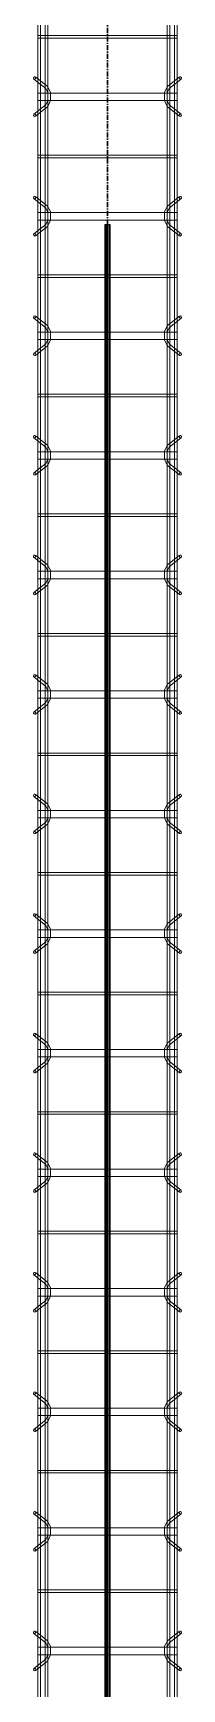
# Model space of a CAD drawing. Header units: inches. Extents: x -19229 to -222, y -6301 to 12387.
# Drawn here: x -3488.8 to -3473.9, y 10649.4 to 10815.6 of the extents above; entities that cross this region are included whole.
import ezdxf

# ---------------------------------------------------------------- set-up
doc = ezdxf.new("R2010")
doc.units = ezdxf.units.IN
doc.header["$MEASUREMENT"] = 0
doc.linetypes.add('Grid Line 1_2_', pattern=[0.875, 0.5, -0.125, 0.125, -0.125])
for name, color, linetype, lineweight in [('A-GENM', 13, 'Continuous', 9), ('S-BEAM', 12, 'Continuous', 9), ('S-GRID', 1, 'Continuous', 9)]:
    doc.layers.add(name, color=color, linetype=linetype, lineweight=lineweight)

# ---------------------------------------------------------------- blocks, each defined once
blk = doc.blocks.new('Dowel bar assembly - Dowel bar assembly-1728431-SLAB ON GROUND JOINTS')
at = {"layer": 'S-BEAM'}
for p, q in [((351.71, 1.98), (0, 1.98)), ((0, 1.72), (351.71, 1.72)), ((23.87, 1.99), (23.87, -12.01)), ((24.13, 1.99), (23.87, 1.99)), ((23.87, 1.99), (24.13, 1.99)), ((24.13, -12.01), (24.13, 1.99)), ((28.02, 2.23), (28.97, 1.03)), ((29.18, 1.19), (28.23, 2.39)), ((29.63, 1.99), (29.63, -12.01)), ((30.38, 1.99), (29.63, 1.99)), ((29.63, 1.99), (30.38, 1.99)), ((30.38, -12.01), (30.38, 1.99)), ((31.76, 2.39), (30.81, 1.19)), ((31.01, 1.03), (31.96, 2.23)), ((35.87, 1.99), (35.87, -12.01)), ((36.13, 1.99), (35.87, 1.99)), ((35.87, 1.99), (36.13, 1.99)), ((36.13, -12.01), (36.13, 1.99)), ((40.02, 2.23), (40.97, 1.03)), ((41.18, 1.19), (40.23, 2.39)), ((41.63, 1.99), (41.63, -12.01)), ((42.38, 1.99), (41.63, 1.99)), ((41.63, 1.99), (42.38, 1.99)), ((42.38, -12.01), (42.38, 1.99)), ((43.76, 2.39), (42.81, 1.19)), ((43.01, 1.03), (43.96, 2.23)), ((47.87, 1.99), (47.87, -12.01)), ((48.13, 1.99), (47.87, 1.99)), ((47.87, 1.99), (48.13, 1.99)), ((48.13, -12.01), (48.13, 1.99)), ((52.02, 2.23), (52.97, 1.03)), ((53.18, 1.19), (52.23, 2.39)), ((53.63, 1.99), (53.63, -12.01)), ((54.38, 1.99), (53.63, 1.99)), ((53.63, 1.99), (54.38, 1.99)), ((54.38, -12.01), (54.38, 1.99)), ((55.76, 2.39), (54.81, 1.19)), ((55.01, 1.03), (55.96, 2.23)), ((59.87, 1.99), (59.87, -12.01)), ((60.13, 1.99), (59.87, 1.99)), ((59.87, 1.99), (60.13, 1.99)), ((60.13, -12.01), (60.13, 1.99)), ((64.02, 2.23), (64.97, 1.03)), ((65.18, 1.19), (64.23, 2.39)), ((65.63, 1.99), (65.63, -12.01)), ((66.38, 1.99), (65.63, 1.99)), ((65.63, 1.99), (66.38, 1.99)), ((66.38, -12.01), (66.38, 1.99)), ((67.76, 2.39), (66.81, 1.19)), ((67.01, 1.03), (67.96, 2.23)), ((71.87, 1.99), (71.87, -12.01)), ((72.13, 1.99), (71.87, 1.99)), ((71.87, 1.99), (72.13, 1.99)), ((72.13, -12.01), (72.13, 1.99)), ((76.02, 2.23), (76.97, 1.03)), ((77.18, 1.19), (76.23, 2.39)), ((77.63, 1.99), (77.63, -12.01)), ((78.38, 1.99), (77.63, 1.99)), ((77.63, 1.99), (78.38, 1.99)), ((78.38, -12.01), (78.38, 1.99)), ((79.76, 2.39), (78.81, 1.19)), ((79.01, 1.03), (79.96, 2.23)), ((83.87, 1.99), (83.87, -12.01)), ((84.13, 1.99), (83.87, 1.99)), ((83.87, 1.99), (84.13, 1.99)), ((84.13, -12.01), (84.13, 1.99)), ((88.02, 2.23), (88.97, 1.03)), ((89.18, 1.19), (88.23, 2.39)), ((89.63, 1.99), (89.63, -12.01)), ((90.38, 1.99), (89.63, 1.99)), ((89.63, 1.99), (90.38, 1.99)), ((90.38, -12.01), (90.38, 1.99)), ((91.76, 2.39), (90.81, 1.19)), ((91.01, 1.03), (91.96, 2.23)), ((95.87, 1.99), (95.87, -12.01)), ((96.13, 1.99), (95.87, 1.99)), ((95.87, 1.99), (96.13, 1.99)), ((96.13, -12.01), (96.13, 1.99)), ((100.02, 2.23), (100.97, 1.03)), ((101.18, 1.19), (100.23, 2.39)), ((101.63, 1.99), (101.63, -12.01)), ((102.38, 1.99), (101.63, 1.99)), ((101.63, 1.99), (102.38, 1.99)), ((102.38, -12.01), (102.38, 1.99)), ((103.76, 2.39), (102.81, 1.19)), ((103.01, 1.03), (103.96, 2.23)), ((107.87, 1.99), (107.87, -12.01)), ((108.13, 1.99), (107.87, 1.99)), ((107.87, 1.99), (108.13, 1.99)), ((108.13, -12.01), (108.13, 1.99)), ((112.02, 2.23), (112.97, 1.03)), ((113.18, 1.19), (112.23, 2.39)), ((113.63, 1.99), (113.63, -12.01)), ((114.38, 1.99), (113.63, 1.99)), ((113.63, 1.99), (114.38, 1.99)), ((114.38, -12.01), (114.38, 1.99)), ((115.76, 2.39), (114.81, 1.19)), ((115.01, 1.03), (115.96, 2.23)), ((119.87, 1.99), (119.87, -12.01)), ((120.13, 1.99), (119.87, 1.99)), ((119.87, 1.99), (120.13, 1.99)), ((120.13, -12.01), (120.13, 1.99)), ((124.02, 2.23), (124.97, 1.03)), ((125.18, 1.19), (124.23, 2.39)), ((125.63, 1.99), (125.63, -12.01)), ((126.38, 1.99), (125.63, 1.99)), ((125.63, 1.99), (126.38, 1.99)), ((126.38, -12.01), (126.38, 1.99)), ((127.76, 2.39), (126.81, 1.19)), ((127.01, 1.03), (127.96, 2.23)), ((131.87, 1.99), (131.87, -12.01)), ((132.13, 1.99), (131.87, 1.99)), ((131.87, 1.99), (132.13, 1.99)), ((132.13, -12.01), (132.13, 1.99)), ((136.02, 2.23), (136.97, 1.03)), ((137.18, 1.19), (136.23, 2.39)), ((137.63, 1.99), (137.63, -12.01)), ((138.38, 1.99), (137.63, 1.99)), ((137.63, 1.99), (138.38, 1.99)), ((138.38, -12.01), (138.38, 1.99)), ((139.76, 2.39), (138.81, 1.19)), ((139.01, 1.03), (139.96, 2.23)), ((143.87, 1.99), (143.87, -12.01)), ((144.13, 1.99), (143.87, 1.99)), ((143.87, 1.99), (144.13, 1.99)), ((144.13, -12.01), (144.13, 1.99)), ((148.02, 2.23), (148.97, 1.03)), ((149.18, 1.19), (148.23, 2.39)), ((149.63, 1.99), (149.63, -12.01)), ((150.38, 1.99), (149.63, 1.99)), ((149.63, 1.99), (150.38, 1.99)), ((150.38, -12.01), (150.38, 1.99)), ((151.76, 2.39), (150.81, 1.19)), ((151.01, 1.03), (151.96, 2.23)), ((155.87, 1.99), (155.87, -12.01)), ((156.13, 1.99), (155.87, 1.99)), ((155.87, 1.99), (156.13, 1.99)), ((156.13, -12.01), (156.13, 1.99)), ((160.02, 2.23), (160.97, 1.03)), ((161.18, 1.19), (160.23, 2.39)), ((161.63, 1.99), (161.63, -12.01)), ((162.38, 1.99), (161.63, 1.99)), ((161.63, 1.99), (162.38, 1.99)), ((162.38, -12.01), (162.38, 1.99)), ((163.76, 2.39), (162.81, 1.19)), ((163.01, 1.03), (163.96, 2.23)), ((167.87, 1.99), (167.87, -12.01)), ((168.13, 1.99), (167.87, 1.99)), ((167.87, 1.99), (168.13, 1.99)), ((168.13, -12.01), (168.13, 1.99)), ((172.02, 2.23), (172.97, 1.03)), ((173.18, 1.19), (172.23, 2.39)), ((173.63, 1.99), (173.63, -12.01)), ((174.38, 1.99), (173.63, 1.99)), ((173.63, 1.99), (174.38, 1.99)), ((174.38, -12.01), (174.38, 1.99)), ((175.76, 2.39), (174.81, 1.19)), ((175.01, 1.03), (175.96, 2.23)), ((179.87, 1.99), (179.87, -12.01)), ((180.13, 1.99), (179.87, 1.99)), ((179.87, 1.99), (180.13, 1.99)), ((180.13, -12.01), (180.13, 1.99)), ((184.02, 2.23), (184.97, 1.03)), ((185.18, 1.19), (184.23, 2.39)), ((185.63, 1.99), (185.63, -12.01)), ((186.38, 1.99), (185.63, 1.99)), ((185.63, 1.99), (186.38, 1.99)), ((186.38, -12.01), (186.38, 1.99)), ((187.76, 2.39), (186.81, 1.19)), ((187.01, 1.03), (187.96, 2.23)), ((351.71, 1.25), (0, 1.25)), ((0, 0.99), (351.71, 0.99)), ((351.71, -11.01), (0, -11.01)), ((0, -11.27), (351.71, -11.27)), ((28.97, -11.05), (28.02, -12.25)), ((28.23, -12.41), (29.18, -11.21)), ((30.81, -11.21), (31.76, -12.41)), ((31.96, -12.25), (31.01, -11.05)), ((40.97, -11.05), (40.02, -12.25)), ((40.23, -12.41), (41.18, -11.21)), ((42.81, -11.21), (43.76, -12.41)), ((43.96, -12.25), (43.01, -11.05)), ((52.97, -11.05), (52.02, -12.25)), ((52.23, -12.41), (53.18, -11.21)), ((54.81, -11.21), (55.76, -12.41)), ((55.96, -12.25), (55.01, -11.05)), ((64.97, -11.05), (64.02, -12.25)), ((64.23, -12.41), (65.18, -11.21)), ((66.81, -11.21), (67.76, -12.41)), ((67.96, -12.25), (67.01, -11.05)), ((76.97, -11.05), (76.02, -12.25)), ((76.23, -12.41), (77.18, -11.21)), ((78.81, -11.21), (79.76, -12.41)), ((79.96, -12.25), (79.01, -11.05)), ((88.97, -11.05), (88.02, -12.25)), ((88.23, -12.41), (89.18, -11.21)), ((90.81, -11.21), (91.76, -12.41)), ((91.96, -12.25), (91.01, -11.05)), ((100.97, -11.05), (100.02, -12.25)), ((100.23, -12.41), (101.18, -11.21)), ((102.81, -11.21), (103.76, -12.41)), ((103.96, -12.25), (103.01, -11.05)), ((112.97, -11.05), (112.02, -12.25)), ((112.23, -12.41), (113.18, -11.21)), ((114.81, -11.21), (115.76, -12.41)), ((115.96, -12.25), (115.01, -11.05)), ((124.97, -11.05), (124.02, -12.25)), ((124.23, -12.41), (125.18, -11.21)), ((126.81, -11.21), (127.76, -12.41)), ((127.96, -12.25), (127.01, -11.05)), ((136.97, -11.05), (136.02, -12.25)), ((136.23, -12.41), (137.18, -11.21)), ((138.81, -11.21), (139.76, -12.41)), ((139.96, -12.25), (139.01, -11.05)), ((148.97, -11.05), (148.02, -12.25)), ((148.23, -12.41), (149.18, -11.21)), ((150.81, -11.21), (151.76, -12.41)), ((151.96, -12.25), (151.01, -11.05)), ((160.97, -11.05), (160.02, -12.25)), ((160.23, -12.41), (161.18, -11.21)), ((162.81, -11.21), (163.76, -12.41)), ((163.96, -12.25), (163.01, -11.05)), ((172.97, -11.05), (172.02, -12.25)), ((172.23, -12.41), (173.18, -11.21)), ((174.81, -11.21), (175.76, -12.41)), ((175.96, -12.25), (175.01, -11.05)), ((184.97, -11.05), (184.02, -12.25)), ((184.23, -12.41), (185.18, -11.21)), ((186.81, -11.21), (187.76, -12.41)), ((187.96, -12.25), (187.01, -11.05)), ((351.71, -11.74), (0, -11.74)), ((0, -12), (351.71, -12)), ((24.13, -12.01), (23.87, -12.01)), ((23.87, -12.01), (24.13, -12.01)), ((30.38, -12.01), (29.63, -12.01)), ((29.63, -12.01), (30.38, -12.01)), ((36.13, -12.01), (35.87, -12.01)), ((35.87, -12.01), (36.13, -12.01)), ((42.38, -12.01), (41.63, -12.01)), ((41.63, -12.01), (42.38, -12.01)), ((48.13, -12.01), (47.87, -12.01)), ((47.87, -12.01), (48.13, -12.01)), ((54.38, -12.01), (53.63, -12.01)), ((53.63, -12.01), (54.38, -12.01)), ((60.13, -12.01), (59.87, -12.01)), ((59.87, -12.01), (60.13, -12.01)), ((66.38, -12.01), (65.63, -12.01)), ((65.63, -12.01), (66.38, -12.01)), ((72.13, -12.01), (71.87, -12.01)), ((71.87, -12.01), (72.13, -12.01)), ((78.38, -12.01), (77.63, -12.01)), ((77.63, -12.01), (78.38, -12.01)), ((84.13, -12.01), (83.87, -12.01)), ((83.87, -12.01), (84.13, -12.01)), ((90.38, -12.01), (89.63, -12.01)), ((89.63, -12.01), (90.38, -12.01)), ((96.13, -12.01), (95.87, -12.01)), ((95.87, -12.01), (96.13, -12.01)), ((102.38, -12.01), (101.63, -12.01)), ((101.63, -12.01), (102.38, -12.01)), ((108.13, -12.01), (107.87, -12.01)), ((107.87, -12.01), (108.13, -12.01)), ((114.38, -12.01), (113.63, -12.01)), ((113.63, -12.01), (114.38, -12.01)), ((120.13, -12.01), (119.87, -12.01)), ((119.87, -12.01), (120.13, -12.01)), ((126.38, -12.01), (125.63, -12.01)), ((125.63, -12.01), (126.38, -12.01)), ((132.13, -12.01), (131.87, -12.01)), ((131.87, -12.01), (132.13, -12.01)), ((138.38, -12.01), (137.63, -12.01)), ((137.63, -12.01), (138.38, -12.01)), ((144.13, -12.01), (143.87, -12.01)), ((143.87, -12.01), (144.13, -12.01)), ((150.38, -12.01), (149.63, -12.01)), ((149.63, -12.01), (150.38, -12.01)), ((156.13, -12.01), (155.87, -12.01)), ((155.87, -12.01), (156.13, -12.01)), ((162.38, -12.01), (161.63, -12.01)), ((161.63, -12.01), (162.38, -12.01)), ((168.13, -12.01), (167.87, -12.01)), ((167.87, -12.01), (168.13, -12.01)), ((174.38, -12.01), (173.63, -12.01)), ((173.63, -12.01), (174.38, -12.01)), ((180.13, -12.01), (179.87, -12.01)), ((179.87, -12.01), (180.13, -12.01)), ((186.38, -12.01), (185.63, -12.01)), ((185.63, -12.01), (186.38, -12.01))]:
    blk.add_line(p, q, dxfattribs=at)
at = {"layer": 'S-BEAM', "flags": 128}
for points in [[(28.97, 1.03), (29.53, 0.73), (30.39, 0.72), (30.97, 0.99), (31.01, 1.03)], [(29.18, 1.19), (29.62, 0.97), (30.38, 0.98), (30.81, 1.19)], [(40.97, 1.03), (41.53, 0.73), (42.39, 0.72), (42.97, 0.99), (43.01, 1.03)], [(41.18, 1.19), (41.62, 0.97), (42.38, 0.98), (42.81, 1.19)], [(52.97, 1.03), (53.53, 0.73), (54.39, 0.72), (54.97, 0.99), (55.01, 1.03)], [(53.18, 1.19), (53.62, 0.97), (54.38, 0.98), (54.81, 1.19)], [(64.97, 1.03), (65.53, 0.73), (66.39, 0.72), (66.97, 0.99), (67.01, 1.03)], [(65.18, 1.19), (65.62, 0.97), (66.38, 0.98), (66.81, 1.19)], [(76.97, 1.03), (77.53, 0.73), (78.39, 0.72), (78.97, 0.99), (79.01, 1.03)], [(77.18, 1.19), (77.62, 0.97), (78.38, 0.98), (78.81, 1.19)], [(88.97, 1.03), (89.53, 0.73), (90.39, 0.72), (90.97, 0.99), (91.01, 1.03)], [(89.18, 1.19), (89.62, 0.97), (90.38, 0.98), (90.81, 1.19)], [(100.97, 1.03), (101.53, 0.73), (102.39, 0.72), (102.97, 0.99), (103.01, 1.03)], [(101.18, 1.19), (101.62, 0.97), (102.38, 0.98), (102.81, 1.19)], [(112.97, 1.03), (113.53, 0.73), (114.39, 0.72), (114.97, 0.99), (115.01, 1.03)], [(113.18, 1.19), (113.62, 0.97), (114.38, 0.98), (114.81, 1.19)], [(124.97, 1.03), (125.53, 0.73), (126.39, 0.72), (126.97, 0.99), (127.01, 1.03)], [(125.18, 1.19), (125.62, 0.97), (126.38, 0.98), (126.81, 1.19)], [(136.97, 1.03), (137.53, 0.73), (138.39, 0.72), (138.97, 0.99), (139.01, 1.03)], [(137.18, 1.19), (137.62, 0.97), (138.38, 0.98), (138.81, 1.19)], [(148.97, 1.03), (149.53, 0.73), (150.39, 0.72), (150.97, 0.99), (151.01, 1.03)], [(149.18, 1.19), (149.62, 0.97), (150.38, 0.98), (150.81, 1.19)], [(160.97, 1.03), (161.53, 0.73), (162.39, 0.72), (162.97, 0.99), (163.01, 1.03)], [(161.18, 1.19), (161.62, 0.97), (162.38, 0.98), (162.81, 1.19)], [(172.97, 1.03), (173.53, 0.73), (174.39, 0.72), (174.97, 0.99), (175.01, 1.03)], [(173.18, 1.19), (173.62, 0.97), (174.38, 0.98), (174.81, 1.19)], [(184.97, 1.03), (185.53, 0.73), (186.39, 0.72), (186.97, 0.99), (187.01, 1.03)], [(185.18, 1.19), (185.62, 0.97), (186.38, 0.98), (186.81, 1.19)], [(28.97, -11.05), (29.53, -10.75), (30.39, -10.74), (30.97, -11.01), (31.01, -11.05)], [(29.18, -11.21), (29.62, -10.99), (30.38, -11), (30.81, -11.21)], [(40.97, -11.05), (41.53, -10.75), (42.39, -10.74), (42.97, -11.01), (43.01, -11.05)], [(41.18, -11.21), (41.62, -10.99), (42.38, -11), (42.81, -11.21)], [(52.97, -11.05), (53.53, -10.75), (54.39, -10.74), (54.97, -11.01), (55.01, -11.05)], [(53.18, -11.21), (53.62, -10.99), (54.38, -11), (54.81, -11.21)], [(64.97, -11.05), (65.53, -10.75), (66.39, -10.74), (66.97, -11.01), (67.01, -11.05)], [(65.18, -11.21), (65.62, -10.99), (66.38, -11), (66.81, -11.21)], [(76.97, -11.05), (77.53, -10.75), (78.39, -10.74), (78.97, -11.01), (79.01, -11.05)], [(77.18, -11.21), (77.62, -10.99), (78.38, -11), (78.81, -11.21)], [(88.97, -11.05), (89.53, -10.75), (90.39, -10.74), (90.97, -11.01), (91.01, -11.05)], [(89.18, -11.21), (89.62, -10.99), (90.38, -11), (90.81, -11.21)], [(100.97, -11.05), (101.53, -10.75), (102.39, -10.74), (102.97, -11.01), (103.01, -11.05)], [(101.18, -11.21), (101.62, -10.99), (102.38, -11), (102.81, -11.21)], [(112.97, -11.05), (113.53, -10.75), (114.39, -10.74), (114.97, -11.01), (115.01, -11.05)], [(113.18, -11.21), (113.62, -10.99), (114.38, -11), (114.81, -11.21)], [(124.97, -11.05), (125.53, -10.75), (126.39, -10.74), (126.97, -11.01), (127.01, -11.05)], [(125.18, -11.21), (125.62, -10.99), (126.38, -11), (126.81, -11.21)], [(136.97, -11.05), (137.53, -10.75), (138.39, -10.74), (138.97, -11.01), (139.01, -11.05)], [(137.18, -11.21), (137.62, -10.99), (138.38, -11), (138.81, -11.21)], [(148.97, -11.05), (149.53, -10.75), (150.39, -10.74), (150.97, -11.01), (151.01, -11.05)], [(149.18, -11.21), (149.62, -10.99), (150.38, -11), (150.81, -11.21)], [(160.97, -11.05), (161.53, -10.75), (162.39, -10.74), (162.97, -11.01), (163.01, -11.05)], [(161.18, -11.21), (161.62, -10.99), (162.38, -11), (162.81, -11.21)], [(172.97, -11.05), (173.53, -10.75), (174.39, -10.74), (174.97, -11.01), (175.01, -11.05)], [(173.18, -11.21), (173.62, -10.99), (174.38, -11), (174.81, -11.21)], [(184.97, -11.05), (185.53, -10.75), (186.39, -10.74), (186.97, -11.01), (187.01, -11.05)], [(185.18, -11.21), (185.62, -10.99), (186.38, -11), (186.81, -11.21)]]:
    blk.add_lwpolyline(points, dxfattribs=at)
at = {"layer": 'S-BEAM'}
for centre, major_axis, start_param, end_param in [((28.12, 2.31), (0.101, 0.08), 5.709265, 8.850858), ((28.12, 2.31), (0.101, 0.08), 2.567673, 5.709265), ((31.86, 2.31), (-0.101, 0.08), 3.715513, 6.857105), ((31.86, 2.31), (-0.101, 0.08), 0.57392, 3.715513), ((40.12, 2.31), (0.101, 0.08), 5.709265, 8.850858), ((40.12, 2.31), (0.101, 0.08), 2.567673, 5.709265), ((43.86, 2.31), (-0.101, 0.08), 3.715513, 6.857105), ((43.86, 2.31), (-0.101, 0.08), 0.57392, 3.715513), ((52.12, 2.31), (0.101, 0.08), 5.709265, 8.850858), ((52.12, 2.31), (0.101, 0.08), 2.567673, 5.709265), ((55.86, 2.31), (-0.101, 0.08), 3.715513, 6.857105), ((55.86, 2.31), (-0.101, 0.08), 0.57392, 3.715513), ((64.12, 2.31), (0.101, 0.08), 5.709265, 8.850858), ((64.12, 2.31), (0.101, 0.08), 2.567673, 5.709265), ((67.86, 2.31), (-0.101, 0.08), 3.715513, 6.857105), ((67.86, 2.31), (-0.101, 0.08), 0.57392, 3.715513), ((76.12, 2.31), (0.101, 0.08), 5.709265, 8.850858), ((76.12, 2.31), (0.101, 0.08), 2.567673, 5.709265), ((79.86, 2.31), (-0.101, 0.08), 3.715513, 6.857105), ((79.86, 2.31), (-0.101, 0.08), 0.57392, 3.715513), ((88.12, 2.31), (0.101, 0.08), 5.709265, 8.850858), ((88.12, 2.31), (0.101, 0.08), 2.567673, 5.709265), ((91.86, 2.31), (-0.101, 0.08), 3.715513, 6.857105), ((91.86, 2.31), (-0.101, 0.08), 0.57392, 3.715513), ((100.12, 2.31), (0.101, 0.08), 5.709265, 8.850858), ((100.12, 2.31), (0.101, 0.08), 2.567673, 5.709265), ((103.86, 2.31), (-0.101, 0.08), 3.715513, 6.857105), ((103.86, 2.31), (-0.101, 0.08), 0.57392, 3.715513), ((112.12, 2.31), (0.101, 0.08), 5.709265, 8.850858), ((112.12, 2.31), (0.101, 0.08), 2.567673, 5.709265), ((115.86, 2.31), (-0.101, 0.08), 3.715513, 6.857105), ((115.86, 2.31), (-0.101, 0.08), 0.57392, 3.715513), ((124.12, 2.31), (0.101, 0.08), 5.709265, 8.850858), ((124.12, 2.31), (0.101, 0.08), 2.567673, 5.709265), ((127.86, 2.31), (-0.101, 0.08), 3.715513, 6.857105), ((127.86, 2.31), (-0.101, 0.08), 0.57392, 3.715513), ((136.12, 2.31), (0.101, 0.08), 5.709265, 8.850858), ((136.12, 2.31), (0.101, 0.08), 2.567673, 5.709265), ((139.86, 2.31), (-0.101, 0.08), 3.715513, 6.857105), ((139.86, 2.31), (-0.101, 0.08), 0.57392, 3.715513), ((148.12, 2.31), (0.101, 0.08), 5.709265, 8.850858), ((148.12, 2.31), (0.101, 0.08), 2.567673, 5.709265), ((151.86, 2.31), (-0.101, 0.08), 3.715513, 6.857105), ((151.86, 2.31), (-0.101, 0.08), 0.57392, 3.715513), ((160.12, 2.31), (0.101, 0.08), 5.709265, 8.850858), ((160.12, 2.31), (0.101, 0.08), 2.567673, 5.709265), ((163.86, 2.31), (-0.101, 0.08), 3.715513, 6.857105), ((163.86, 2.31), (-0.101, 0.08), 0.57392, 3.715513), ((172.12, 2.31), (0.101, 0.08), 5.709265, 8.850858), ((172.12, 2.31), (0.101, 0.08), 2.567673, 5.709265), ((175.86, 2.31), (-0.101, 0.08), 3.715513, 6.857105), ((175.86, 2.31), (-0.101, 0.08), 0.57392, 3.715513), ((184.12, 2.31), (0.101, 0.08), 5.709265, 8.850858), ((184.12, 2.31), (0.101, 0.08), 2.567673, 5.709265), ((187.86, 2.31), (-0.101, 0.08), 3.715513, 6.857105), ((187.86, 2.31), (-0.101, 0.08), 0.57392, 3.715513), ((28.12, -12.33), (-0.101, 0.08), 3.715513, 6.857105), ((28.12, -12.33), (-0.101, 0.08), 0.57392, 3.715513), ((31.86, -12.33), (0.101, 0.08), 5.709265, 8.850858), ((31.86, -12.33), (0.101, 0.08), 2.567673, 5.709265), ((40.12, -12.33), (-0.101, 0.08), 3.715513, 6.857105), ((40.12, -12.33), (-0.101, 0.08), 0.57392, 3.715513), ((43.86, -12.33), (0.101, 0.08), 5.709265, 8.850858), ((43.86, -12.33), (0.101, 0.08), 2.567673, 5.709265), ((52.12, -12.33), (-0.101, 0.08), 3.715513, 6.857105), ((52.12, -12.33), (-0.101, 0.08), 0.57392, 3.715513), ((55.86, -12.33), (0.101, 0.08), 5.709265, 8.850858), ((55.86, -12.33), (0.101, 0.08), 2.567673, 5.709265), ((64.12, -12.33), (-0.101, 0.08), 3.715513, 6.857105), ((64.12, -12.33), (-0.101, 0.08), 0.57392, 3.715513), ((67.86, -12.33), (0.101, 0.08), 5.709265, 8.850858), ((67.86, -12.33), (0.101, 0.08), 2.567673, 5.709265), ((76.12, -12.33), (-0.101, 0.08), 3.715513, 6.857105), ((76.12, -12.33), (-0.101, 0.08), 0.57392, 3.715513), ((79.86, -12.33), (0.101, 0.08), 5.709265, 8.850858), ((79.86, -12.33), (0.101, 0.08), 2.567673, 5.709265), ((88.12, -12.33), (-0.101, 0.08), 3.715513, 6.857105), ((88.12, -12.33), (-0.101, 0.08), 0.57392, 3.715513), ((91.86, -12.33), (0.101, 0.08), 5.709265, 8.850858), ((91.86, -12.33), (0.101, 0.08), 2.567673, 5.709265), ((100.12, -12.33), (-0.101, 0.08), 3.715513, 6.857105), ((100.12, -12.33), (-0.101, 0.08), 0.57392, 3.715513), ((103.86, -12.33), (0.101, 0.08), 5.709265, 8.850858), ((103.86, -12.33), (0.101, 0.08), 2.567673, 5.709265), ((112.12, -12.33), (-0.101, 0.08), 3.715513, 6.857105), ((112.12, -12.33), (-0.101, 0.08), 0.57392, 3.715513), ((115.86, -12.33), (0.101, 0.08), 5.709265, 8.850858), ((115.86, -12.33), (0.101, 0.08), 2.567673, 5.709265), ((124.12, -12.33), (-0.101, 0.08), 3.715513, 6.857105), ((124.12, -12.33), (-0.101, 0.08), 0.57392, 3.715513), ((127.86, -12.33), (0.101, 0.08), 5.709265, 8.850858), ((127.86, -12.33), (0.101, 0.08), 2.567673, 5.709265), ((136.12, -12.33), (-0.101, 0.08), 3.715513, 6.857105), ((136.12, -12.33), (-0.101, 0.08), 0.57392, 3.715513), ((139.86, -12.33), (0.101, 0.08), 5.709265, 8.850858), ((139.86, -12.33), (0.101, 0.08), 2.567673, 5.709265), ((148.12, -12.33), (-0.101, 0.08), 3.715513, 6.857105), ((148.12, -12.33), (-0.101, 0.08), 0.57392, 3.715513), ((151.86, -12.33), (0.101, 0.08), 5.709265, 8.850858), ((151.86, -12.33), (0.101, 0.08), 2.567673, 5.709265), ((160.12, -12.33), (-0.101, 0.08), 3.715513, 6.857105), ((160.12, -12.33), (-0.101, 0.08), 0.57392, 3.715513), ((163.86, -12.33), (0.101, 0.08), 5.709265, 8.850858), ((163.86, -12.33), (0.101, 0.08), 2.567673, 5.709265), ((172.12, -12.33), (-0.101, 0.08), 3.715513, 6.857105), ((172.12, -12.33), (-0.101, 0.08), 0.57392, 3.715513), ((175.86, -12.33), (0.101, 0.08), 5.709265, 8.850858), ((175.86, -12.33), (0.101, 0.08), 2.567673, 5.709265), ((184.12, -12.33), (-0.101, 0.08), 3.715513, 6.857105), ((184.12, -12.33), (-0.101, 0.08), 0.57392, 3.715513), ((187.86, -12.33), (0.101, 0.08), 5.709265, 8.850858), ((187.86, -12.33), (0.101, 0.08), 2.567673, 5.709265)]:
    blk.add_ellipse(centre, major_axis=major_axis, ratio=0.816528, start_param=start_param, end_param=end_param, dxfattribs=at)

msp = doc.modelspace()

# ---------------------------------------------------------------- linework, layer by layer
at = {"layer": 'A-GENM'}
for p, q in [((-3481.15869, 10796.35132), (-3481.58036, 10796.35132)), ((-3481.58036, 10796.35132), (-3481.15717, 10796.35132)), ((-3481.58036, 10487.28708), (-3481.58036, 10796.35132)), ((-3481.48122, 10796.35132), (-3481.52059, 10796.35132)), ((-3481.52059, 10796.35132), (-3481.12689, 10796.35132)), ((-3481.52059, 10796.35132), (-3481.52059, 10487.28708)), ((-3481.52059, 10796.35132), (-3481.52059, 10487.28708)), ((-3481.41585, 10796.35132), (-3481.50273, 10796.35132)), ((-3481.50273, 10796.35132), (-3481.15869, 10796.35132)), ((-3481.50273, 10796.35132), (-3481.50273, 10487.28708)), ((-3481.07029, 10796.35132), (-3481.49348, 10796.35132)), ((-3481.49348, 10796.35132), (-3481.07181, 10796.35132)), ((-3481.49348, 10487.28708), (-3481.49348, 10796.35132)), ((-3481.16626, 10796.35132), (-3481.48122, 10796.35132)), ((-3481.48122, 10487.28708), (-3481.48122, 10796.35132)), ((-3481.48122, 10796.35132), (-3481.48122, 10487.28708)), ((-3481.07181, 10796.35132), (-3481.41585, 10796.35132)), ((-3481.41585, 10487.28708), (-3481.41585, 10796.35132)), ((-3481.15717, 10796.35132), (-3481.36718, 10796.35132)), ((-3481.36718, 10796.35132), (-3481.2803, 10796.35132)), ((-3481.36718, 10487.28708), (-3481.36718, 10796.35132)), ((-3481.2803, 10796.35132), (-3481.07029, 10796.35132)), ((-3481.2803, 10796.35132), (-3481.2803, 10487.28708)), ((-3481.12689, 10796.35132), (-3481.16626, 10796.35132)), ((-3481.16626, 10487.28708), (-3481.16626, 10796.35132)), ((-3481.16626, 10487.28708), (-3481.16626, 10796.35132)), ((-3481.15869, 10487.28708), (-3481.15869, 10796.35132)), ((-3481.15717, 10487.28708), (-3481.15717, 10796.35132)), ((-3481.12689, 10796.35132), (-3481.12689, 10487.28708)), ((-3481.12689, 10796.35132), (-3481.12689, 10487.28708)), ((-3481.07181, 10487.28708), (-3481.07181, 10796.35132)), ((-3481.07029, 10487.28708), (-3481.07029, 10796.35132))]:
    msp.add_line(p, q, dxfattribs=at)
at = {"layer": 'S-GRID', "linetype": 'Grid Line 1_2_', "lineweight": 30}
msp.add_line((-3481.32374, 9772.6103), (-3481.32374, 12288.55505), dxfattribs=at)

# ---------------------------------------------------------------- block references
at = {"layer": 'S-BEAM', "rotation": 269.9999999999998}
msp.add_blockref('Dowel bar assembly - Dowel bar assembly-1728431-SLAB ON GROUND JOINTS', (-3476.31354, 10839.1894), dxfattribs=at)

doc.saveas('drawing.dxf')
